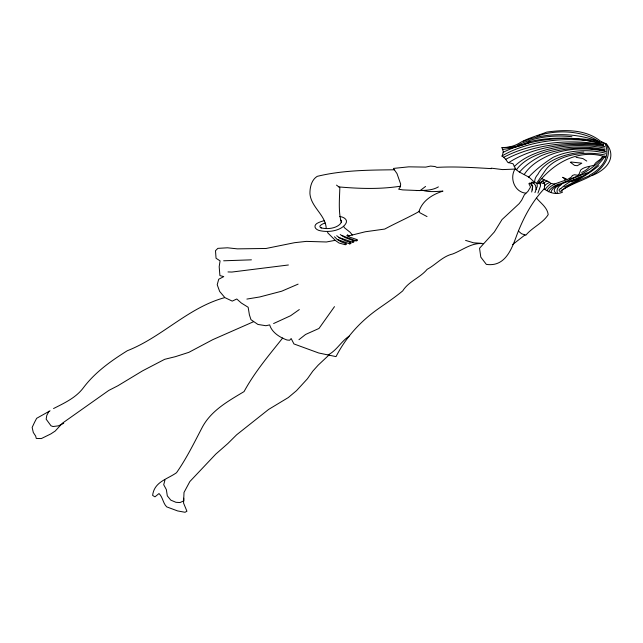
<?xml version="1.0" encoding="UTF-8"?>
<svg xmlns="http://www.w3.org/2000/svg" width="643" height="643" viewBox="0 0 643 643"><rect width="100%" height="100%" fill="white"/><g stroke="black" fill="none" stroke-linecap="round" stroke-linejoin="round"><path stroke-width="0.96" d="M531.713 192.016L532.476 186.719L530.089 182.982L528.9 183.673L530.547 187.049L527.959 191.349L524.334 194.861L521.682 200.206L519.222 203.566L502.022 219.568L494.338 231.986L479.549 248.27L480.795 257.136L486.333 264.377C505.671 267.247 511.965 248.27 517.326 233.698C523.868 217.157 532.018 201.653 544.308 188.672L544.774 185.015L543.375 181.559L542.266 181.334L540.731 183.046L540.417 184.75M529.342 183.335L530.644 183.536M532.364 189.99L532.701 186.124L531.11 183.118L531.906 182.065L533.441 182.62L535.595 185.706L536.101 189.468M164.954 480.048L163.708 484.734L166.352 489.62L167.309 495.866L170.765 500.109L175.925 502.304L180.016 502.553L183.785 500.865L183.697 498.188M534.952 192.619L537.243 186.406L537.122 183.577L534.365 182.13L529.109 177.259L518.612 171.633L515.694 169.029L513.01 163.748L507.825 162.406L505.519 159.038L502.247 156.032L503.316 151.611L501.886 147.512C508.838 147.729 515.268 145.897 521.087 142.079C529.269 137.819 538.247 135.384 546.847 132.072C565.736 129.452 586.85 129.13 601.952 142.384M537.934 193.141L540.562 185.771L539.34 181.639M515.365 168.482C509.184 177.524 514.287 192.056 525.821 193.173M48.972 411.223L46.786 415.418L46.159 419.164L50.99 425.779L52.991 426.534L58.441 425.843L63.721 423.311M482.981 243.681C471.922 242.323 462.526 250.143 452.728 253.969C442.705 256.227 435.898 264.651 427.145 269.329C420.273 277.712 408.747 281.272 402.727 290.877C394.513 297.717 385.583 303.584 376.886 309.773C359.726 322.183 345.757 337.591 336.04 356.624L318.679 352.983L293.947 343.941L291.158 338.539L289.623 340.251L287.019 340.01A38.114 22.007 0 0 1 269.69 324.892L265.937 325.72L257.931 324.45L250.971 319.684L249.396 314.813L248.158 307.274L241.342 303.03L236.769 298.995L232.236 301.109L224.873 297.605L219.657 291.44L217.221 284.745L218.7 279.255L223.772 276.594L219.914 275.606L219.183 266.692L220.083 260.857L216.048 258.269L215.501 250.706L217.856 248.359L227.509 247.796L237.38 248.865L266.089 248.471L294.566 242.692L306.317 241.382L326.427 241.985L335.228 240.321M536.929 182.781L545.73 169.873A46.336 26.757 0 0 1 605.127 155.051M334.481 306.639L319 328.452L305.586 334.456L298.955 339.681M282.703 337.977C268.983 355.225 254.676 372.048 244.059 391.587C227.767 401.393 210.285 410.949 201.508 428.76C193.704 443.718 186.221 458.853 176.536 472.709C167.1 479.381 154.199 481.8 152.624 495.431L154.979 496.838L159.006 493.551C162.888 497.152 162.888 503.131 166.698 506.869L177.613 510.928L185.031 512.278L186.928 511.225L183.568 503.107L184.011 492.442L189.83 481.575L215.783 454.111L227.823 443.549L236.624 434.805L268.597 409.446L288.289 397.567L296.511 390.663L307.41 378.799L312.836 371.099L318.205 365.12L329.449 354.582M347.027 235.491L347.582 234.96M349.149 336.152C341.208 341.337 336.723 350.467 328.163 354.88M525.01 234.912L512.608 244.589M299.316 309.564L290.588 315.729L273.605 323.542M425.578 186.438L420.096 190.601L402.751 189.902L398.668 189.219L400.219 187.081L400.669 184.099L397.004 173.618L393.412 168.426L408.787 166.834L425.714 167.108L430.585 166.071L435.046 166.537L436.886 167.389C455.131 166.328 473.296 167.614 491.429 168.627M50.05 410.805L36.651 418.312L34.465 422.499L32.15 427.434L33.299 432.482L35.654 436.067L36.281 438.438L41.337 438.574L50.773 433.953L55.161 431.075L62.451 423.174L108.771 390.438L117.846 385.784L142.617 370.818L164.696 359.308L175.459 356.648L188.873 352.332L212.817 339.633L253.39 321.789M53.546 408.546C64.308 403.073 75.866 397.8 83.293 387.898C94.875 372.377 111.038 360.868 127.346 350.724C162.108 337.085 187.973 307.708 224.495 297.685M438.397 186.888C431.718 190.842 423.833 190.312 416.367 190.569M298.119 284.126L281.69 291.207L259.764 296.953L246.88 299.083M356.174 239.952L355.804 240.53M347.823 236.118L365.296 231.769L384.747 229.061C395.927 223.017 407.766 217.864 418.963 211.587C422.347 200.56 432.57 194.419 442.971 191.108C436.251 191.413 429.227 192.378 422.684 190.336M400.348 186.213C380.061 189.396 359.284 188.704 338.909 186.92M288.394 264.988L231.882 272.053L227.992 271.933M515.726 169.053L502.585 169.591L491.228 168.169M223.651 260.793L251.421 259.836M394.352 169.784C368.543 170.09 342.381 170.186 317.168 176.367C311.437 179.911 309.813 187.515 309.942 193.84C311.212 207.456 325.688 214.995 326.234 228.554M571.04 162.004L581.819 163.177L577.277 165.717L574.52 165.388L570.341 162.213M537.146 183.536L539.011 183.585L538.287 182.716C554.17 162.39 579.472 148.34 605.513 156.924L602.547 156.474C600.908 160.461 595.715 161.112 594.068 165.219C589.591 166.666 584.374 166.674 580.733 169.961L579.142 174.004L577.615 175.282L574.488 174.735L572.391 175.483L571.394 177.074L567.439 179.526L562.657 177.307L564.851 178.858M481.583 243.319L473.674 242.837L465.596 240.402M576.064 157.318L582.896 158.572L586.77 161.063M345.797 243.826L345.026 244.043L345.275 244.493M350.234 242.789L349.479 242.95L349.655 243.432M334.481 236.769L337.245 239.437L349.607 243.801M353.851 240.924L345.178 237.621L340.203 234.534M541.904 178.754L549.114 181.921L550.938 183.44L554.443 184.027L566.21 179.911L564.546 179.164M601.76 141.83L606.019 143.686C613.141 155.148 602.957 168.394 593.288 174.558C583.121 180.804 570.992 183.681 561.347 190.754L562.424 192.273C556.107 195.118 549.46 192.723 544.123 188.929M341.859 235.491L355.595 240.715A0.884 0.514 0 0 0 356.383 239.831M427.024 216.578L419.887 212.769L419.115 211.234M338.724 237.516L345.918 241.029L350.66 242.483A1.415 0.82 0 0 1 350.885 243.416A1.415 0.82 0 0 1 349.438 243.858M347.767 235.065L349.061 235.812M337.245 239.437L340.943 241.776L345.958 243.609A1.061 0.611 0 0 1 346.304 244.324A1.061 0.611 0 0 1 345.219 244.71L339.094 243.054L335.405 240.498L327.842 232.935L327.432 231.44M347.099 235.491L349.575 237.09L357.074 239.606A1.254 0.723 0 0 1 357.251 240.506A1.254 0.723 0 0 1 355.78 240.804M518.571 231.183L521.465 233.69L525.853 235.201C532.38 227.3 542.7 223.33 548.206 214.649C547.33 207.44 540.851 203.349 536.616 198.181M336.699 235.708L339.279 237.621L352.718 242.21A1.238 0.715 0 0 0 353.907 241.808A1.238 0.715 0 0 0 353.714 241.021M336.506 185.112L339.825 187.668C339.536 199.145 338.266 211.145 341.264 222.414M343.555 226.28L344.455 227.751L350.146 232.316L352.348 235.008M534.727 181.937A25.616 14.789 0 0 1 537.845 174.422A54.213 31.298 0 0 1 583.86 152.086M528.498 177.283A176.994 102.181 0 0 1 553.245 157.278A50.275 29.031 0 0 1 605.674 153.251M524.286 174.422A71.043 41.015 0 0 1 543.536 158.017A57.54 33.219 0 0 1 605.859 151.668M519.52 172.091A91.732 52.959 0 0 1 541.519 155.582A68.254 39.408 0 0 1 604.942 150.711M516.401 169.873A57.565 33.235 0 0 1 532.717 156.852A72.868 42.068 0 0 1 605.127 149.763M514.199 166.698A66.084 38.154 0 0 1 528.867 156.321A76.814 44.343 0 0 1 604.942 148.171M503.204 152.303A99.086 57.203 0 0 1 597.058 140.873M503.758 157.278A100.509 58.031 0 0 1 603.656 144.892M501.741 156.112A94.802 54.735 0 0 1 604.573 143.518M505.768 159.287A104.463 60.313 0 0 1 603.656 145.318M508.517 162.783A92.938 53.658 0 0 1 604.758 146.588M589.358 167.116A27.392 15.818 0 0 1 581.658 172.412M606.405 143.936A43.194 24.94 0 0 1 591.922 175.587M603.295 156.747A87.135 50.307 0 0 1 569.376 179.293M604.573 156.852A100.437 57.983 0 0 1 571.579 181.832M598.89 165.637A182.194 105.187 0 0 1 564.056 187.017M555.078 186.277A422.218 243.761 0 0 1 587.155 172.83M544.259 180.032A14.885 8.592 0 0 0 539.863 182.998A1.382 0.796 0 0 1 538.416 182.861M543.898 183.416A6.494 3.754 0 0 1 547.193 181.085M544.259 186.173A15.89 9.179 0 0 1 549.58 182.467M544.999 189.556A45.966 26.54 0 0 1 551.043 183.52M547.008 190.505A22.883 13.214 0 0 1 554.893 184.051M560.575 188.817A61.688 35.614 0 0 1 581.288 176.64M555.448 187.547A42.912 24.772 0 0 1 576.345 179.501M551.043 192.627A17.176 9.918 0 0 1 557.827 185.321M548.479 191.775A24.683 14.25 0 0 1 559.113 183.946M557.642 193.471A16.364 9.452 0 0 1 561.307 184.581M556.541 193.471A7.893 4.557 0 0 1 555.624 187.652M560.575 191.775A3.344 1.929 0 0 1 560.76 188.495M561.13 190.609A157.648 91.017 0 0 1 589.543 175.692M605.127 143.831A56.254 32.48 0 0 1 589.358 175.37M529.237 141.717A84.691 48.9 0 0 1 603.48 144.788M517.502 145.318A63.006 36.378 0 0 1 571.948 136.742M530.154 142.248A74.114 42.792 0 0 1 502.657 149.449M529.422 141.404A39.898 23.035 0 0 1 502.103 147.649M523.555 141.195A66.583 38.443 0 0 1 599.445 141.822M536.937 136.22A47.807 27.601 0 0 1 599.075 141.613M325.262 223.057A10.666 6.157 0 0 0 320.142 225.757A3.006 1.736 0 0 0 321.355 227.96M324.418 220.702A19.877 11.478 0 0 0 318.542 222.623A7.949 4.589 0 0 0 318.84 230.411A19.756 11.405 0 0 0 346.384 222.309A8.801 5.08 0 0 0 339.729 216.474M543.624 183.48A2.05 1.182 0 0 1 541.527 182.347M533.626 183.094A1.535 0.884 0 0 1 531.504 182.491M340.742 220.035A3.858 2.226 0 0 1 341.521 221.811M341.546 221.739A14.821 8.552 0 0 1 320.881 227.815M353.136 242.025A0.844 0.49 0 0 1 352.396 241.511A0.844 0.49 0 0 1 353.24 241.053"/></g></svg>
